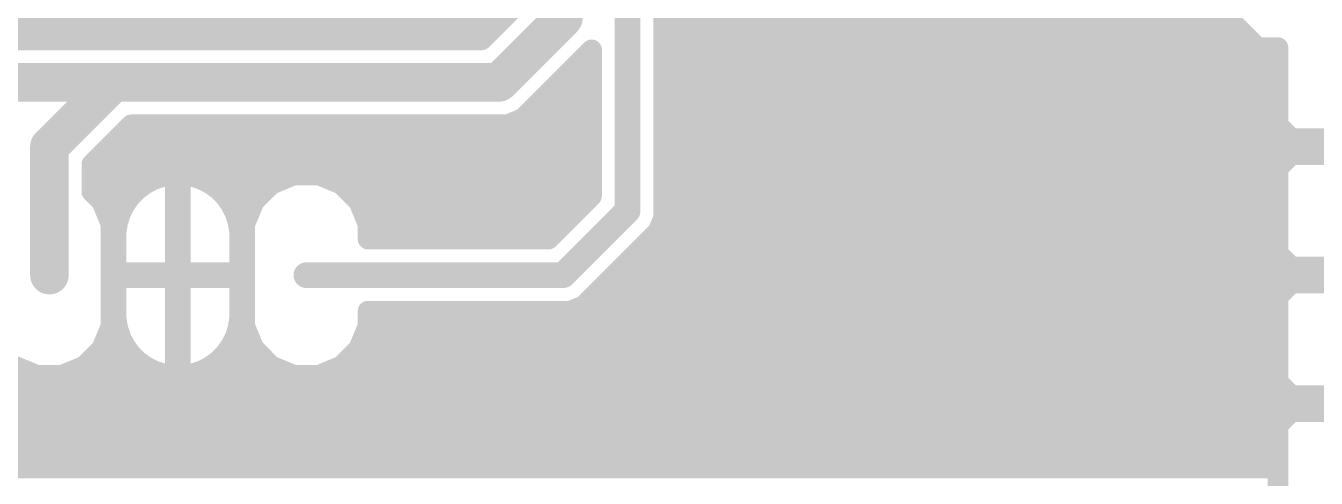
# Model space of a CAD drawing. Extents: x 1 to 104, y 1 to 74.
# Drawn here: x 37.63 to 63.14, y 30.28 to 39.22 of the extents above; entities that cross this region are included whole.
import ezdxf

# ---------------------------------------------------------------- set-up
doc = ezdxf.new("R2010")
doc.units = 0
doc.layers.add('16', color=174, linetype='CONTINUOUS')

msp = doc.modelspace()

# ---------------------------------------------------------------- linework, layer by layer
at = {"layer": '16'}
for points, const_width in [([(48.26, 54.61), (48.26, 39.37)], 0.762), ([(49.53, 35.56), (49.53, 54.61)], 0.508), ([(50.2412, 35.4185), (50.2412, 54.3154)], 0.4064), ([(60.718, 40.0558), (61.988, 38.7858)], 0.4064), ([(47.4218, 39.7172), (46.6428, 38.9382)], 0.4064), ([(1.2192, 39.4208), (47.1254, 39.4208)], 0.4064), ([(48.26, 39.37), (46.99, 38.1)], 0.762), ([(50.2412, 39.4208), (61.353, 39.4208)], 0.4064), ([(1.2192, 39.0144), (46.719, 39.0144)], 0.4064), ([(46.6428, 38.9382), (11.2633, 38.9382)], 0.4064), ([(50.2412, 39.0144), (61.7594, 39.0144)], 0.4064), ([(47.7006, 37.6252), (48.8188, 38.7434)], 0.4064), ([(48.6834, 38.608), (48.8188, 38.608)], 0.4064), ([(48.8188, 38.7434), (48.8188, 35.8546)], 0.4064), ([(50.2412, 38.608), (62.3888, 38.608)], 0.4064), ([(61.988, 38.7858), (62.3888, 38.7858)], 0.4064), ([(62.3888, 38.7858), (62.3888, 37.2566)], 0.4064), ([(11.43, 38.1), (39.37, 38.1)], 0.762), ([(39.37, 38.1), (38.1, 36.83)], 0.762), ([(46.99, 38.1), (39.37, 38.1)], 0.762), ([(48.277, 38.2016), (48.8188, 38.2016)], 0.4064), ([(50.2412, 38.2016), (62.3888, 38.2016)], 0.4064), ([(47.4648, 37.3894), (47.7006, 37.6252)], 0.4064), ([(47.8706, 37.7952), (48.8188, 37.7952)], 0.4064), ([(50.2412, 37.7952), (62.3888, 37.7952)], 0.4064), ([(47.1567, 37.2618), (47.4648, 37.3894)], 0.4064), ([(47.4633, 37.3888), (48.8188, 37.3888)], 0.4064), ([(50.2412, 37.3888), (62.3888, 37.3888)], 0.4064), ([(38.9382, 36.4828), (39.7172, 37.2618)], 0.4064), ([(39.7172, 37.2618), (47.1567, 37.2618)], 0.4064), ([(62.3888, 37.2566), (62.6566, 36.9888)], 0.4064), ([(38.1, 36.83), (38.1, 34.29)], 0.762), ([(39.4378, 36.9824), (48.8188, 36.9824)], 0.4064), ([(50.2412, 36.9824), (103.4008, 36.9824)], 0.4064), ([(62.6566, 36.9888), (64.3434, 36.9888)], 0.4064), ([(39.0314, 36.576), (48.8188, 36.576)], 0.4064), ([(50.2412, 36.576), (62.5614, 36.576)], 0.4064), ([(62.6566, 36.6712), (62.3888, 36.4034)], 0.4064), ([(64.3434, 36.6712), (62.6566, 36.6712)], 0.4064), ([(38.9382, 35.938), (38.9382, 36.4828)], 0.4064), ([(62.3888, 36.4034), (62.3888, 34.7166)], 0.4064), ([(38.9382, 36.1696), (40.1479, 36.1696)], 0.4064), ([(40.001, 36.0948), (39.8457, 35.982)], 0.4064), ([(40.172, 36.1819), (40.001, 36.0948)], 0.4064), ([(40.3545, 36.2412), (40.172, 36.1819)], 0.4064), ([(40.544, 36.2712), (40.3545, 36.2412)], 0.4064), ([(40.5892, 36.2712), (40.544, 36.2712)], 0.4064), ([(40.5892, 34.3408), (40.5892, 36.2712)], 0.4064), ([(40.5892, 36.1696), (40.6908, 36.1696)], 0.4064), ([(40.736, 36.2712), (40.6908, 36.2712)], 0.4064), ([(40.6908, 36.2712), (40.6908, 34.3408)], 0.4064), ([(40.9255, 36.2412), (40.736, 36.2712)], 0.4064), ([(41.108, 36.1819), (40.9255, 36.2412)], 0.4064), ([(41.279, 36.0948), (41.108, 36.1819)], 0.4064), ([(41.1321, 36.1696), (42.6922, 36.1696)], 0.4064), ([(41.4343, 35.982), (41.279, 36.0948)], 0.4064), ([(42.4894, 36.0856), (42.1464, 35.7426)], 0.4064), ([(42.9375, 36.2712), (42.4894, 36.0856)], 0.4064), ([(43.4225, 36.2712), (42.9375, 36.2712)], 0.4064), ([(43.8706, 36.0856), (43.4225, 36.2712)], 0.4064), ([(43.6678, 36.1696), (48.8188, 36.1696)], 0.4064), ([(44.2136, 35.7426), (43.8706, 36.0856)], 0.4064), ([(50.2412, 36.1696), (62.3888, 36.1696)], 0.4064), ([(39.1336, 35.7426), (38.9382, 35.938)], 0.4064), ([(39.71, 35.8463), (39.5972, 35.691)], 0.4064), ([(39.8457, 35.982), (39.71, 35.8463)], 0.4064), ([(41.5699, 35.8463), (41.4343, 35.982)], 0.4064), ([(41.6827, 35.691), (41.5699, 35.8463)], 0.4064), ([(48.8188, 35.8546), (47.9654, 35.0012)], 0.4064), ([(39.113, 35.7632), (39.6497, 35.7632)], 0.4064), ([(39.3192, 35.2945), (39.1336, 35.7426)], 0.4064), ([(39.5101, 35.52), (39.4508, 35.3375)], 0.4064), ([(39.5972, 35.691), (39.5101, 35.52)], 0.4064), ([(40.5892, 35.7632), (40.6908, 35.7632)], 0.4064), ([(41.6303, 35.7632), (42.167, 35.7632)], 0.4064), ([(41.7699, 35.52), (41.6827, 35.691)], 0.4064), ([(41.8292, 35.3375), (41.7699, 35.52)], 0.4064), ([(42.1464, 35.7426), (41.9608, 35.2945)], 0.4064), ([(44.193, 35.7632), (48.7274, 35.7632)], 0.4064), ([(44.3992, 35.2945), (44.2136, 35.7426)], 0.4064), ([(48.26, 34.29), (49.53, 35.56)], 0.508), ([(50.2412, 35.7632), (62.3888, 35.7632)], 0.4064), ([(39.2934, 35.3568), (39.4571, 35.3568)], 0.4064), ([(39.3192, 33.2855), (39.3192, 35.2945)], 0.4064), ([(39.4508, 35.3375), (39.4208, 35.148)], 0.4064), ([(40.5892, 35.3568), (40.6908, 35.3568)], 0.4064), ([(41.8229, 35.3568), (41.9866, 35.3568)], 0.4064), ([(41.8592, 35.148), (41.8292, 35.3375)], 0.4064), ([(41.9608, 35.2945), (41.9608, 33.2855)], 0.4064), ([(44.3734, 35.3568), (48.321, 35.3568)], 0.4064), ([(44.3992, 35.0012), (44.3992, 35.2945)], 0.4064), ([(50.1329, 35.1571), (50.2412, 35.4185)], 0.4064), ([(50.2156, 35.3568), (62.3888, 35.3568)], 0.4064), ([(39.4208, 35.148), (39.4208, 34.3408)], 0.4064), ([(41.8592, 34.3408), (41.8592, 35.148)], 0.4064), ([(47.9654, 35.0012), (44.3992, 35.0012)], 0.4064), ([(49.9329, 34.9571), (50.1329, 35.1571)], 0.4064), ([(39.3192, 34.9504), (39.4208, 34.9504)], 0.4064), ([(40.5892, 34.9504), (40.6908, 34.9504)], 0.4064), ([(41.8592, 34.9504), (41.9608, 34.9504)], 0.4064), ([(48.6629, 33.6871), (49.9329, 34.9571)], 0.4064), ([(49.9262, 34.9504), (62.3888, 34.9504)], 0.4064), ([(49.9329, 34.9571), (49.9329, 34.9571)], 0.4064), ([(39.3192, 34.544), (39.4208, 34.544)], 0.4064), ([(40.5892, 34.544), (40.6908, 34.544)], 0.4064), ([(41.8592, 34.544), (41.9608, 34.544)], 0.4064), ([(49.5198, 34.544), (62.5614, 34.544)], 0.4064), ([(62.3888, 34.7166), (62.6566, 34.4488)], 0.4064), ([(39.4208, 34.3408), (40.5892, 34.3408)], 0.4064), ([(40.5892, 34.2392), (39.4208, 34.2392)], 0.4064), ([(39.4208, 34.2392), (39.4208, 33.432)], 0.4064), ([(40.6908, 34.3408), (40.5892, 34.3408)], 0.4064), ([(40.5892, 34.3408), (40.5892, 34.2392)], 0.4064), ([(40.5892, 32.3088), (40.5892, 34.2392)], 0.4064), ([(40.5892, 34.2392), (40.6908, 34.2392)], 0.4064), ([(40.6908, 34.2392), (40.6908, 34.3408)], 0.4064), ([(40.6908, 34.3408), (41.8592, 34.3408)], 0.4064), ([(40.6908, 34.2392), (40.6908, 32.3088)], 0.4064), ([(41.8592, 34.2392), (40.6908, 34.2392)], 0.4064), ([(41.8592, 33.432), (41.8592, 34.2392)], 0.4064), ([(43.18, 34.29), (48.26, 34.29)], 0.508), ([(62.6566, 34.4488), (64.3434, 34.4488)], 0.4064), ([(39.3192, 34.1376), (39.4208, 34.1376)], 0.4064), ([(40.5892, 34.1376), (40.6908, 34.1376)], 0.4064), ([(41.8592, 34.1376), (41.9608, 34.1376)], 0.4064), ([(49.1134, 34.1376), (103.4008, 34.1376)], 0.4064), ([(62.6566, 34.1312), (62.3888, 33.8634)], 0.4064), ([(64.3434, 34.1312), (62.6566, 34.1312)], 0.4064), ([(39.3192, 33.7312), (39.4208, 33.7312)], 0.4064), ([(40.5892, 33.7312), (40.6908, 33.7312)], 0.4064), ([(41.8592, 33.7312), (41.9608, 33.7312)], 0.4064), ([(48.707, 33.7312), (62.3888, 33.7312)], 0.4064), ([(62.3888, 33.8634), (62.3888, 32.1766)], 0.4064), ([(44.3992, 33.2855), (44.3992, 33.5788)], 0.4064), ([(44.3992, 33.5788), (48.4015, 33.5788)], 0.4064), ([(48.4015, 33.5788), (48.6629, 33.6871)], 0.4064), ([(39.1336, 32.8374), (39.3192, 33.2855)], 0.4064), ([(39.3192, 33.3248), (39.4378, 33.3248)], 0.4064), ([(39.4208, 33.432), (39.4508, 33.2425)], 0.4064), ([(39.4508, 33.2425), (39.5101, 33.06)], 0.4064), ([(40.5892, 33.3248), (40.6908, 33.3248)], 0.4064), ([(41.7699, 33.06), (41.8292, 33.2425)], 0.4064), ([(41.8292, 33.2425), (41.8592, 33.432)], 0.4064), ([(41.8422, 33.3248), (41.9608, 33.3248)], 0.4064), ([(41.9608, 33.2855), (42.1464, 32.8374)], 0.4064), ([(44.2136, 32.8374), (44.3992, 33.2855)], 0.4064), ([(44.3992, 33.3248), (62.3888, 33.3248)], 0.4064), ([(39.5101, 33.06), (39.5972, 32.889)], 0.4064), ([(41.6827, 32.889), (41.7699, 33.06)], 0.4064), ([(38.7906, 32.4944), (39.1336, 32.8374)], 0.4064), ([(39.1671, 32.9184), (39.5823, 32.9184)], 0.4064), ([(39.5972, 32.889), (39.71, 32.7337)], 0.4064), ([(39.71, 32.7337), (39.8457, 32.598)], 0.4064), ([(40.5892, 32.9184), (40.6908, 32.9184)], 0.4064), ([(41.4343, 32.598), (41.5699, 32.7337)], 0.4064), ([(41.5699, 32.7337), (41.6827, 32.889)], 0.4064), ([(41.6977, 32.9184), (42.1129, 32.9184)], 0.4064), ([(42.1464, 32.8374), (42.4894, 32.4944)], 0.4064), ([(43.8706, 32.4944), (44.2136, 32.8374)], 0.4064), ([(44.2471, 32.9184), (62.3888, 32.9184)], 0.4064), ([(37.4094, 32.4944), (37.8575, 32.3088)], 0.4064), ([(38.3425, 32.3088), (38.7906, 32.4944)], 0.4064), ([(38.8082, 32.512), (39.9642, 32.512)], 0.4064), ([(39.8457, 32.598), (40.001, 32.4852)], 0.4064), ([(40.001, 32.4852), (40.172, 32.3981)], 0.4064), ([(40.5892, 32.512), (40.6908, 32.512)], 0.4064), ([(41.108, 32.3981), (41.279, 32.4852)], 0.4064), ([(41.279, 32.4852), (41.4343, 32.598)], 0.4064), ([(41.3158, 32.512), (42.4718, 32.512)], 0.4064), ([(42.4894, 32.4944), (42.9375, 32.3088)], 0.4064), ([(43.4225, 32.3088), (43.8706, 32.4944)], 0.4064), ([(43.8882, 32.512), (62.3888, 32.512)], 0.4064), ([(37.8575, 32.3088), (38.3425, 32.3088)], 0.4064), ([(40.172, 32.3981), (40.3545, 32.3388)], 0.4064), ([(40.3545, 32.3388), (40.544, 32.3088)], 0.4064), ([(40.544, 32.3088), (40.5892, 32.3088)], 0.4064), ([(40.6908, 32.3088), (40.736, 32.3088)], 0.4064), ([(40.736, 32.3088), (40.9255, 32.3388)], 0.4064), ([(40.9255, 32.3388), (41.108, 32.3981)], 0.4064), ([(42.9375, 32.3088), (43.4225, 32.3088)], 0.4064), ([(1.2192, 32.1056), (62.4598, 32.1056)], 0.4064), ([(62.3888, 32.1766), (62.6566, 31.9088)], 0.4064), ([(1.2192, 31.6992), (103.4008, 31.6992)], 0.4064), ([(62.6566, 31.9088), (64.3434, 31.9088)], 0.4064), ([(62.6566, 31.5912), (62.3888, 31.3234)], 0.4064), ([(64.3434, 31.5912), (62.6566, 31.5912)], 0.4064), ([(1.2192, 31.2928), (62.3888, 31.2928)], 0.4064), ([(62.3888, 31.3234), (62.3888, 29.6366)], 0.4064), ([(1.2192, 30.8864), (62.3888, 30.8864)], 0.4064), ([(1.2192, 30.48), (62.3888, 30.48)], 0.4064)]:
    msp.add_lwpolyline(points, dxfattribs=dict(at, const_width=const_width))
for points, const_width in [([(47.1254, 39.3192, 1), (47.1254, 39.5224)], 0.2032), ([(48.0695, 39.37, 1), (48.4505, 39.37)], 0.381), ([(48.3947, 39.2353, 1), (48.1253, 39.5047)], 0.381), ([(50.2412, 39.5224, 1), (50.2412, 39.3192)], 0.2032), ([(61.353, 39.3192, 1), (61.353, 39.5224)], 0.2032), ([(46.571, 39.01, 1), (46.7146, 38.8664)], 0.2032), ([(46.6428, 38.8366, 1), (46.6428, 39.0398)], 0.2032), ([(46.719, 38.9128, 1), (46.719, 39.116)], 0.2032), ([(50.2412, 39.116, 1), (50.2412, 38.9128)], 0.2032), ([(61.7594, 38.9128, 1), (61.7594, 39.116)], 0.2032), ([(48.6834, 38.7096, 1), (48.6834, 38.5064)], 0.2032), ([(48.9204, 38.7434, 1), (48.7172, 38.7434)], 0.2032), ([(48.8906, 38.6716, 1), (48.747, 38.8153)], 0.2032), ([(48.8188, 38.5064, 1), (48.8188, 38.7096)], 0.2032), ([(50.2412, 38.7096, 1), (50.2412, 38.5064)], 0.2032), ([(61.988, 38.8874, 1), (61.988, 38.6842)], 0.2032), ([(61.9162, 38.714, 1), (62.0599, 38.8576)], 0.2032), ([(62.4904, 38.7858, 1), (62.2872, 38.7858)], 0.2032), ([(62.3888, 38.6842, 1), (62.3888, 38.8874)], 0.2032), ([(62.3888, 38.5064, 1), (62.3888, 38.7096)], 0.2032), ([(39.37, 38.2905, 1), (39.37, 37.9095)], 0.381), ([(39.5047, 37.9653, 1), (39.2353, 38.2347)], 0.381), ([(39.37, 37.9095, 1), (39.37, 38.2905)], 0.381), ([(46.8553, 38.2347, 1), (47.1247, 37.9653)], 0.381), ([(46.99, 37.9095, 1), (46.99, 38.2905)], 0.381), ([(48.277, 38.3032, 1), (48.277, 38.1)], 0.2032), ([(48.8188, 38.1, 1), (48.8188, 38.3032)], 0.2032), ([(50.2412, 38.3032, 1), (50.2412, 38.1)], 0.2032), ([(62.3888, 38.1, 1), (62.3888, 38.3032)], 0.2032), ([(47.6287, 37.697, 1), (47.7724, 37.5534)], 0.2032), ([(47.7724, 37.5534, 1), (47.6287, 37.697)], 0.2032), ([(47.8706, 37.8968, 1), (47.8706, 37.6936)], 0.2032), ([(48.8188, 37.6936, 1), (48.8188, 37.8968)], 0.2032), ([(50.2412, 37.8968, 1), (50.2412, 37.6936)], 0.2032), ([(62.3888, 37.6936, 1), (62.3888, 37.8968)], 0.2032), ([(47.4633, 37.4904, 1), (47.4633, 37.2872)], 0.2032), ([(47.393, 37.4613, 1), (47.5366, 37.3176)], 0.2032), ([(47.5037, 37.2955, 1), (47.4259, 37.4833)], 0.2032), ([(48.8188, 37.2872, 1), (48.8188, 37.4904)], 0.2032), ([(50.2412, 37.4904, 1), (50.2412, 37.2872)], 0.2032), ([(62.3888, 37.2872, 1), (62.3888, 37.4904)], 0.2032), ([(39.7172, 37.3634, 1), (39.7172, 37.1602)], 0.2032), ([(39.789, 37.19, 1), (39.6453, 37.3336)], 0.2032), ([(47.1178, 37.3557, 1), (47.1956, 37.1679)], 0.2032), ([(47.1567, 37.1602, 1), (47.1567, 37.3634)], 0.2032), ([(62.4606, 37.3285, 1), (62.317, 37.1848)], 0.2032), ([(62.2872, 37.2566, 1), (62.4904, 37.2566)], 0.2032), ([(38.2905, 36.83, 1), (37.9095, 36.83)], 0.381), ([(37.9653, 36.9647, 1), (38.2347, 36.6953)], 0.381), ([(39.4378, 37.084, 1), (39.4378, 36.8808)], 0.2032), ([(48.8188, 36.8808, 1), (48.8188, 37.084)], 0.2032), ([(50.2412, 37.084, 1), (50.2412, 36.8808)], 0.2032), ([(62.6566, 37.0904, 1), (62.6566, 36.8872)], 0.2032), ([(62.5848, 36.917, 1), (62.7285, 37.0606)], 0.2032), ([(39.0314, 36.6776, 1), (39.0314, 36.4744)], 0.2032), ([(48.8188, 36.4744, 1), (48.8188, 36.6776)], 0.2032), ([(50.2412, 36.6776, 1), (50.2412, 36.4744)], 0.2032), ([(62.6566, 36.7728, 1), (62.6566, 36.5696)], 0.2032), ([(62.5614, 36.4744, 1), (62.5614, 36.6776)], 0.2032), ([(62.7285, 36.5994, 1), (62.5848, 36.743)], 0.2032), ([(39.0398, 36.4828, 1), (38.8366, 36.4828)], 0.2032), ([(38.8664, 36.5546, 1), (39.01, 36.411)], 0.2032), ([(62.4904, 36.4034, 1), (62.2872, 36.4034)], 0.2032), ([(62.317, 36.4752, 1), (62.4606, 36.3315)], 0.2032), ([(38.9382, 36.2712, 1), (38.9382, 36.068)], 0.2032), ([(39.9549, 36.1853, 1), (40.0471, 36.0042)], 0.2032), ([(40.0607, 36.0126, 1), (39.9413, 36.1769)], 0.2032), ([(40.1406, 36.2785, 1), (40.2034, 36.0852)], 0.2032), ([(40.2181, 36.0913, 1), (40.1259, 36.2724)], 0.2032), ([(40.1479, 36.068, 1), (40.1479, 36.2712)], 0.2032), ([(40.3386, 36.3415, 1), (40.3704, 36.1408)], 0.2032), ([(40.3859, 36.1445, 1), (40.3231, 36.3378)], 0.2032), ([(40.544, 36.3728, 1), (40.544, 36.1696)], 0.2032), ([(40.6908, 36.2712, 1), (40.4876, 36.2712)], 0.2032), ([(40.5892, 36.2712, 1), (40.5892, 36.068)], 0.2032), ([(40.5599, 36.1708, 1), (40.5281, 36.3715)], 0.2032), ([(40.6908, 36.3728, 1), (40.6908, 36.1696)], 0.2032), ([(40.7924, 36.2712, 1), (40.5892, 36.2712)], 0.2032), ([(40.5892, 36.1696, 1), (40.5892, 36.3728)], 0.2032), ([(40.7518, 36.3715, 1), (40.7201, 36.1708)], 0.2032), ([(40.6908, 36.068, 1), (40.6908, 36.2712)], 0.2032), ([(40.736, 36.1696, 1), (40.736, 36.3728)], 0.2032), ([(40.9569, 36.3378, 1), (40.8941, 36.1445)], 0.2032), ([(40.9096, 36.1408, 1), (40.9414, 36.3415)], 0.2032), ([(41.1541, 36.2724, 1), (41.0619, 36.0913)], 0.2032), ([(41.1321, 36.2712, 1), (41.1321, 36.068)], 0.2032), ([(41.0766, 36.0852, 1), (41.1394, 36.2785)], 0.2032), ([(41.3387, 36.1769, 1), (41.2193, 36.0126)], 0.2032), ([(41.2329, 36.0042, 1), (41.3251, 36.1853)], 0.2032), ([(42.4505, 36.1795, 1), (42.5283, 35.9917)], 0.2032), ([(42.5612, 36.0137, 1), (42.4175, 36.1574)], 0.2032), ([(42.6922, 36.068, 1), (42.6922, 36.2712)], 0.2032), ([(42.9375, 36.3728, 1), (42.9375, 36.1696)], 0.2032), ([(42.9764, 36.1773, 1), (42.8986, 36.3651)], 0.2032), ([(43.4614, 36.3651, 1), (43.3836, 36.1773)], 0.2032), ([(43.4225, 36.1696, 1), (43.4225, 36.3728)], 0.2032), ([(43.6678, 36.2712, 1), (43.6678, 36.068)], 0.2032), ([(43.9425, 36.1574, 1), (43.7988, 36.0137)], 0.2032), ([(43.8317, 35.9917, 1), (43.9095, 36.1795)], 0.2032), ([(48.8188, 36.068, 1), (48.8188, 36.2712)], 0.2032), ([(50.2412, 36.2712, 1), (50.2412, 36.068)], 0.2032), ([(62.3888, 36.068, 1), (62.3888, 36.2712)], 0.2032), ([(38.8366, 35.938, 1), (39.0398, 35.938)], 0.2032), ([(39.01, 36.0098, 1), (38.8664, 35.8662)], 0.2032), ([(39.6382, 35.9181, 1), (39.7819, 35.7744)], 0.2032), ([(39.7922, 35.7865, 1), (39.6279, 35.906)], 0.2032), ([(39.786, 36.0641, 1), (39.9055, 35.8998)], 0.2032), ([(39.9176, 35.9101, 1), (39.7739, 36.0538)], 0.2032), ([(41.5061, 36.0538, 1), (41.3624, 35.9101)], 0.2032), ([(41.3745, 35.8998, 1), (41.494, 36.0641)], 0.2032), ([(41.6521, 35.906, 1), (41.4878, 35.7865)], 0.2032), ([(41.4981, 35.7744, 1), (41.6418, 35.9181)], 0.2032), ([(48.8906, 35.7827, 1), (48.747, 35.9264)], 0.2032), ([(39.113, 35.8648, 1), (39.113, 35.6616)], 0.2032), ([(39.2275, 35.7815, 1), (39.0397, 35.7037)], 0.2032), ([(39.0617, 35.6708, 1), (39.2054, 35.8145)], 0.2032), ([(39.6067, 35.4886, 1), (39.4135, 35.5514)], 0.2032), ([(39.5151, 35.7507, 1), (39.6794, 35.6313)], 0.2032), ([(39.6878, 35.6449, 1), (39.5067, 35.7371)], 0.2032), ([(39.6497, 35.6616, 1), (39.6497, 35.8648)], 0.2032), ([(40.5892, 35.8648, 1), (40.5892, 35.6616)], 0.2032), ([(40.6908, 35.6616, 1), (40.6908, 35.8648)], 0.2032), ([(41.6303, 35.8648, 1), (41.6303, 35.6616)], 0.2032), ([(41.7733, 35.7371, 1), (41.5922, 35.6449)], 0.2032), ([(41.6006, 35.6313, 1), (41.7649, 35.7507)], 0.2032), ([(41.8665, 35.5514, 1), (41.6732, 35.4886)], 0.2032), ([(42.0746, 35.8145, 1), (42.2183, 35.6708)], 0.2032), ([(42.2403, 35.7037, 1), (42.0525, 35.7815)], 0.2032), ([(42.167, 35.6616, 1), (42.167, 35.8648)], 0.2032), ([(44.193, 35.8648, 1), (44.193, 35.6616)], 0.2032), ([(44.3075, 35.7815, 1), (44.1197, 35.7037)], 0.2032), ([(44.1417, 35.6708, 1), (44.2854, 35.8145)], 0.2032), ([(48.7172, 35.8546, 1), (48.9204, 35.8546)], 0.2032), ([(48.7274, 35.6616, 1), (48.7274, 35.8648)], 0.2032), ([(49.6198, 35.4702, 1), (49.4402, 35.6498)], 0.254), ([(50.2412, 35.8648, 1), (50.2412, 35.6616)], 0.2032), ([(62.3888, 35.6616, 1), (62.3888, 35.8648)], 0.2032), ([(39.2934, 35.4584, 1), (39.2934, 35.2552)], 0.2032), ([(39.4208, 35.2945, 1), (39.2176, 35.2945)], 0.2032), ([(39.3542, 35.3689, 1), (39.5474, 35.3061)], 0.2032), ([(39.5512, 35.3216, 1), (39.3505, 35.3534)], 0.2032), ([(39.4196, 35.5661, 1), (39.6006, 35.4739)], 0.2032), ([(39.4571, 35.2552, 1), (39.4571, 35.4584)], 0.2032), ([(40.5892, 35.4584, 1), (40.5892, 35.2552)], 0.2032), ([(40.6908, 35.2552, 1), (40.6908, 35.4584)], 0.2032), ([(41.6793, 35.4739, 1), (41.8604, 35.5661)], 0.2032), ([(41.8229, 35.4584, 1), (41.8229, 35.2552)], 0.2032), ([(41.9295, 35.3534, 1), (41.7288, 35.3216)], 0.2032), ([(41.7325, 35.3061, 1), (41.9258, 35.3689)], 0.2032), ([(42.0624, 35.2945, 1), (41.8592, 35.2945)], 0.2032), ([(41.9866, 35.2552, 1), (41.9866, 35.4584)], 0.2032), ([(44.3734, 35.4584, 1), (44.3734, 35.2552)], 0.2032), ([(44.5008, 35.2945, 1), (44.2976, 35.2945)], 0.2032), ([(48.321, 35.2552, 1), (48.321, 35.4584)], 0.2032), ([(49.403, 35.56, 1), (49.657, 35.56)], 0.254), ([(50.2156, 35.4584, 1), (50.2156, 35.2552)], 0.2032), ([(50.1396, 35.4185, 1), (50.3428, 35.4185)], 0.2032), ([(50.3351, 35.3797, 1), (50.1473, 35.4574)], 0.2032), ([(62.3888, 35.2552, 1), (62.3888, 35.4584)], 0.2032), ([(39.2253, 35.2556, 1), (39.4131, 35.3334)], 0.2032), ([(39.5224, 35.148, 1), (39.3192, 35.148)], 0.2032), ([(39.3205, 35.1638, 1), (39.5211, 35.1321)], 0.2032), ([(41.9608, 35.148, 1), (41.7576, 35.148)], 0.2032), ([(41.7588, 35.1321, 1), (41.9595, 35.1638)], 0.2032), ([(41.8669, 35.3334, 1), (42.0547, 35.2556)], 0.2032), ([(44.3992, 35.1028, 1), (44.3992, 34.8996)], 0.2032), ([(44.3053, 35.2556, 1), (44.4931, 35.3334)], 0.2032), ([(47.9654, 34.8996, 1), (47.9654, 35.1028)], 0.2032), ([(50.0391, 35.196, 1), (50.2268, 35.1183)], 0.2032), ([(50.2048, 35.0853, 1), (50.0611, 35.229)], 0.2032), ([(39.3192, 35.052, 1), (39.3192, 34.8488)], 0.2032), ([(39.4208, 34.8488, 1), (39.4208, 35.052)], 0.2032), ([(40.5892, 35.052, 1), (40.5892, 34.8488)], 0.2032), ([(40.6908, 34.8488, 1), (40.6908, 35.052)], 0.2032), ([(41.8592, 35.052, 1), (41.8592, 34.8488)], 0.2032), ([(41.9608, 34.8488, 1), (41.9608, 35.052)], 0.2032), ([(44.2976, 35.0012, 1), (44.5008, 35.0012)], 0.2032), ([(47.8936, 35.073, 1), (48.0373, 34.9294)], 0.2032), ([(49.9262, 35.052, 1), (49.9262, 34.8488)], 0.2032), ([(49.861, 35.0289, 1), (50.0047, 34.8852)], 0.2032), ([(49.9329, 35.0587, 1), (49.9329, 34.8555)], 0.2032), ([(50.0047, 34.8852, 1), (49.861, 35.0289)], 0.2032), ([(49.9329, 34.8555, 1), (49.9329, 35.0587)], 0.2032), ([(62.3888, 34.8488, 1), (62.3888, 35.052)], 0.2032), ([(39.3192, 34.6456, 1), (39.3192, 34.4424)], 0.2032), ([(39.4208, 34.4424, 1), (39.4208, 34.6456)], 0.2032), ([(40.5892, 34.6456, 1), (40.5892, 34.4424)], 0.2032), ([(40.6908, 34.4424, 1), (40.6908, 34.6456)], 0.2032), ([(41.8592, 34.6456, 1), (41.8592, 34.4424)], 0.2032), ([(41.9608, 34.4424, 1), (41.9608, 34.6456)], 0.2032), ([(49.5198, 34.6456, 1), (49.5198, 34.4424)], 0.2032), ([(62.4606, 34.7885, 1), (62.317, 34.6448)], 0.2032), ([(62.2872, 34.7166, 1), (62.4904, 34.7166)], 0.2032), ([(62.5614, 34.4424, 1), (62.5614, 34.6456)], 0.2032), ([(37.9095, 34.29, 1), (38.2905, 34.29)], 0.381), ([(39.4208, 34.4424, 1), (39.4208, 34.2392)], 0.2032), ([(39.3192, 34.3408, 1), (39.5224, 34.3408)], 0.2032), ([(39.4208, 34.3408, 1), (39.4208, 34.1376)], 0.2032), ([(39.5224, 34.2392, 1), (39.3192, 34.2392)], 0.2032), ([(40.5892, 34.4424, 1), (40.5892, 34.2392)], 0.2032), ([(40.6908, 34.3408, 1), (40.4876, 34.3408)], 0.2032), ([(40.4876, 34.3408, 1), (40.6908, 34.3408)], 0.2032), ([(40.6908, 34.2392, 1), (40.4876, 34.2392)], 0.2032), ([(40.5892, 34.3408, 1), (40.5892, 34.1376)], 0.2032), ([(40.5892, 34.2392, 1), (40.5892, 34.4424)], 0.2032), ([(40.7924, 34.3408, 1), (40.5892, 34.3408)], 0.2032), ([(40.6908, 34.4424, 1), (40.6908, 34.2392)], 0.2032), ([(40.5892, 34.3408, 1), (40.7924, 34.3408)], 0.2032), ([(40.5892, 34.1376, 1), (40.5892, 34.3408)], 0.2032), ([(40.7924, 34.2392, 1), (40.5892, 34.2392)], 0.2032), ([(40.6908, 34.3408, 1), (40.6908, 34.1376)], 0.2032), ([(40.6908, 34.2392, 1), (40.6908, 34.4424)], 0.2032), ([(40.6908, 34.1376, 1), (40.6908, 34.3408)], 0.2032), ([(41.9608, 34.2392, 1), (41.7576, 34.2392)], 0.2032), ([(41.7576, 34.3408, 1), (41.9608, 34.3408)], 0.2032), ([(41.8592, 34.2392, 1), (41.8592, 34.4424)], 0.2032), ([(41.8592, 34.1376, 1), (41.8592, 34.3408)], 0.2032), ([(43.18, 34.417, 1), (43.18, 34.163)], 0.254), ([(48.1702, 34.3798, 1), (48.3498, 34.2002)], 0.254), ([(48.26, 34.163, 1), (48.26, 34.417)], 0.254), ([(62.6566, 34.5504, 1), (62.6566, 34.3472)], 0.2032), ([(62.5848, 34.377, 1), (62.7285, 34.5206)], 0.2032), ([(39.3192, 34.2392, 1), (39.3192, 34.036)], 0.2032), ([(39.4208, 34.036, 1), (39.4208, 34.2392)], 0.2032), ([(40.4876, 34.2392, 1), (40.6908, 34.2392)], 0.2032), ([(40.5892, 34.2392, 1), (40.5892, 34.036)], 0.2032), ([(40.5892, 34.2392, 1), (40.7924, 34.2392)], 0.2032), ([(40.6908, 34.036, 1), (40.6908, 34.2392)], 0.2032), ([(41.8592, 34.2392, 1), (41.8592, 34.036)], 0.2032), ([(41.9608, 34.036, 1), (41.9608, 34.2392)], 0.2032), ([(49.1134, 34.2392, 1), (49.1134, 34.036)], 0.2032), ([(62.6566, 34.2328, 1), (62.6566, 34.0296)], 0.2032), ([(62.7285, 34.0594, 1), (62.5848, 34.203)], 0.2032), ([(39.3192, 33.8328, 1), (39.3192, 33.6296)], 0.2032), ([(39.4208, 33.6296, 1), (39.4208, 33.8328)], 0.2032), ([(40.5892, 33.8328, 1), (40.5892, 33.6296)], 0.2032), ([(40.6908, 33.6296, 1), (40.6908, 33.8328)], 0.2032), ([(41.8592, 33.8328, 1), (41.8592, 33.6296)], 0.2032), ([(41.9608, 33.6296, 1), (41.9608, 33.8328)], 0.2032), ([(48.707, 33.8328, 1), (48.707, 33.6296)], 0.2032), ([(62.4904, 33.8634, 1), (62.2872, 33.8634)], 0.2032), ([(62.317, 33.9352, 1), (62.4606, 33.7915)], 0.2032), ([(62.3888, 33.6296, 1), (62.3888, 33.8328)], 0.2032), ([(44.5008, 33.5788, 1), (44.2976, 33.5788)], 0.2032), ([(44.3992, 33.6804, 1), (44.3992, 33.4772)], 0.2032), ([(48.3626, 33.6727, 1), (48.4403, 33.4849)], 0.2032), ([(48.4015, 33.4772, 1), (48.4015, 33.6804)], 0.2032), ([(48.591, 33.7589, 1), (48.7347, 33.6152)], 0.2032), ([(48.7017, 33.5932, 1), (48.624, 33.7809)], 0.2032), ([(39.3192, 33.4264, 1), (39.3192, 33.2232)], 0.2032), ([(39.4131, 33.2466, 1), (39.2253, 33.3244)], 0.2032), ([(39.5211, 33.4479, 1), (39.3205, 33.4161)], 0.2032), ([(39.3192, 33.432, 1), (39.5224, 33.432)], 0.2032), ([(39.5474, 33.2739, 1), (39.3542, 33.2111)], 0.2032), ([(39.4378, 33.2232, 1), (39.4378, 33.4264)], 0.2032), ([(40.5892, 33.4264, 1), (40.5892, 33.2232)], 0.2032), ([(40.6908, 33.2232, 1), (40.6908, 33.4264)], 0.2032), ([(41.9258, 33.2111, 1), (41.7325, 33.2739)], 0.2032), ([(41.8422, 33.4264, 1), (41.8422, 33.2232)], 0.2032), ([(41.7576, 33.432, 1), (41.9608, 33.432)], 0.2032), ([(41.9595, 33.4161, 1), (41.7588, 33.4479)], 0.2032), ([(42.0547, 33.3244, 1), (41.8669, 33.2466)], 0.2032), ([(41.9608, 33.2232, 1), (41.9608, 33.4264)], 0.2032), ([(44.3992, 33.4264, 1), (44.3992, 33.2232)], 0.2032), ([(44.4931, 33.2466, 1), (44.3053, 33.3244)], 0.2032), ([(62.3888, 33.2232, 1), (62.3888, 33.4264)], 0.2032), ([(39.2176, 33.2855, 1), (39.4208, 33.2855)], 0.2032), ([(39.3505, 33.2266, 1), (39.5512, 33.2584)], 0.2032), ([(39.6006, 33.1061, 1), (39.4196, 33.0139)], 0.2032), ([(39.4135, 33.0286, 1), (39.6067, 33.0914)], 0.2032), ([(41.6732, 33.0914, 1), (41.8665, 33.0286)], 0.2032), ([(41.8604, 33.0139, 1), (41.6793, 33.1061)], 0.2032), ([(41.7288, 33.2584, 1), (41.9295, 33.2266)], 0.2032), ([(41.8592, 33.2855, 1), (42.0624, 33.2855)], 0.2032), ([(44.2976, 33.2855, 1), (44.5008, 33.2855)], 0.2032), ([(39.0397, 32.8763, 1), (39.2275, 32.7985)], 0.2032), ([(39.2054, 32.7655, 1), (39.0617, 32.9092)], 0.2032), ([(39.1671, 33.02, 1), (39.1671, 32.8168)], 0.2032), ([(39.6794, 32.9487, 1), (39.5151, 32.8293)], 0.2032), ([(39.5067, 32.8429, 1), (39.6878, 32.9351)], 0.2032), ([(39.5823, 32.8168, 1), (39.5823, 33.02)], 0.2032), ([(39.7819, 32.8056, 1), (39.6382, 32.6619)], 0.2032), ([(40.5892, 33.02, 1), (40.5892, 32.8168)], 0.2032), ([(40.6908, 32.8168, 1), (40.6908, 33.02)], 0.2032), ([(41.6418, 32.6619, 1), (41.4981, 32.8056)], 0.2032), ([(41.5922, 32.9351, 1), (41.7733, 32.8429)], 0.2032), ([(41.6977, 33.02, 1), (41.6977, 32.8168)], 0.2032), ([(41.7649, 32.8293, 1), (41.6006, 32.9487)], 0.2032), ([(42.2183, 32.9092, 1), (42.0746, 32.7655)], 0.2032), ([(42.0525, 32.7985, 1), (42.2403, 32.8763)], 0.2032), ([(42.1129, 32.8168, 1), (42.1129, 33.02)], 0.2032), ([(44.1197, 32.8763, 1), (44.3075, 32.7985)], 0.2032), ([(44.2854, 32.7655, 1), (44.1417, 32.9092)], 0.2032), ([(44.2471, 33.02, 1), (44.2471, 32.8168)], 0.2032), ([(62.3888, 32.8168, 1), (62.3888, 33.02)], 0.2032), ([(38.7188, 32.5663, 1), (38.8625, 32.4226)], 0.2032), ([(38.8082, 32.6136, 1), (38.8082, 32.4104)], 0.2032), ([(38.8295, 32.4005, 1), (38.7517, 32.5883)], 0.2032), ([(39.6279, 32.674, 1), (39.7922, 32.7935)], 0.2032), ([(39.9055, 32.6802, 1), (39.786, 32.5159)], 0.2032), ([(39.7739, 32.5262, 1), (39.9176, 32.6699)], 0.2032), ([(40.0471, 32.5758, 1), (39.9549, 32.3947)], 0.2032), ([(39.9413, 32.4031, 1), (40.0607, 32.5674)], 0.2032), ([(39.9642, 32.4104, 1), (39.9642, 32.6136)], 0.2032), ([(40.5892, 32.6136, 1), (40.5892, 32.4104)], 0.2032), ([(40.6908, 32.4104, 1), (40.6908, 32.6136)], 0.2032), ([(41.2193, 32.5674, 1), (41.3387, 32.4031)], 0.2032), ([(41.3158, 32.6136, 1), (41.3158, 32.4104)], 0.2032), ([(41.3251, 32.3947, 1), (41.2329, 32.5758)], 0.2032), ([(41.3624, 32.6699, 1), (41.5061, 32.5262)], 0.2032), ([(41.494, 32.5159, 1), (41.3745, 32.6802)], 0.2032), ([(41.4878, 32.7935, 1), (41.6521, 32.674)], 0.2032), ([(42.5283, 32.5883, 1), (42.4505, 32.4005)], 0.2032), ([(42.4175, 32.4226, 1), (42.5612, 32.5663)], 0.2032), ([(42.4718, 32.4104, 1), (42.4718, 32.6136)], 0.2032), ([(43.7988, 32.5663, 1), (43.9425, 32.4226)], 0.2032), ([(43.8882, 32.6136, 1), (43.8882, 32.4104)], 0.2032), ([(43.9095, 32.4005, 1), (43.8317, 32.5883)], 0.2032), ([(62.3888, 32.4104, 1), (62.3888, 32.6136)], 0.2032), ([(37.8575, 32.4104, 1), (37.8575, 32.2072)], 0.2032), ([(37.8186, 32.2149, 1), (37.8964, 32.4027)], 0.2032), ([(38.3036, 32.4027, 1), (38.3814, 32.2149)], 0.2032), ([(38.3425, 32.2072, 1), (38.3425, 32.4104)], 0.2032), ([(40.2034, 32.4947, 1), (40.1406, 32.3015)], 0.2032), ([(40.1259, 32.3076, 1), (40.2181, 32.4886)], 0.2032), ([(40.3704, 32.4392, 1), (40.3386, 32.2385)], 0.2032), ([(40.3231, 32.2422, 1), (40.3859, 32.4354)], 0.2032), ([(40.5441, 32.4104, 1), (40.544, 32.2072)], 0.2032), ([(40.4876, 32.3088, 1), (40.6908, 32.3088)], 0.2032), ([(40.5281, 32.2085, 1), (40.5599, 32.4091)], 0.2032), ([(40.5892, 32.2072, 1), (40.5892, 32.4104)], 0.2032), ([(40.6908, 32.4104, 1), (40.6908, 32.2072)], 0.2032), ([(40.5892, 32.3088, 1), (40.7924, 32.3088)], 0.2032), ([(40.7201, 32.4091, 1), (40.7518, 32.2085)], 0.2032), ([(40.736, 32.2072, 1), (40.736, 32.4104)], 0.2032), ([(40.8941, 32.4354, 1), (40.9569, 32.2422)], 0.2032), ([(40.9414, 32.2385, 1), (40.9096, 32.4392)], 0.2032), ([(41.0619, 32.4886, 1), (41.1541, 32.3076)], 0.2032), ([(41.1394, 32.3015, 1), (41.0766, 32.4947)], 0.2032), ([(42.9375, 32.4104, 1), (42.9375, 32.2072)], 0.2032), ([(42.8986, 32.2149, 1), (42.9764, 32.4027)], 0.2032), ([(43.3836, 32.4027, 1), (43.4614, 32.2149)], 0.2032), ([(43.4225, 32.2072, 1), (43.4225, 32.4104)], 0.2032), ([(62.4606, 32.2485, 1), (62.317, 32.1048)], 0.2032), ([(62.2872, 32.1766, 1), (62.4904, 32.1766)], 0.2032), ([(62.4598, 32.004, 1), (62.4598, 32.2072)], 0.2032), ([(62.6566, 32.0104, 1), (62.6566, 31.8072)], 0.2032), ([(62.5848, 31.837, 1), (62.7285, 31.9806)], 0.2032), ([(62.6566, 31.6928, 1), (62.6566, 31.4896)], 0.2032), ([(62.7285, 31.5194, 1), (62.5848, 31.663)], 0.2032), ([(62.4904, 31.3234, 1), (62.2872, 31.3234)], 0.2032), ([(62.317, 31.3952, 1), (62.4606, 31.2515)], 0.2032), ([(62.3888, 31.1912, 1), (62.3888, 31.3944)], 0.2032), ([(62.3888, 30.7848, 1), (62.3888, 30.988)], 0.2032), ([(62.3888, 30.3784, 1), (62.3888, 30.5816)], 0.2032)]:
    msp.add_lwpolyline(points, format="xyb", dxfattribs=dict(at, const_width=const_width))

doc.saveas('drawing.dxf')
